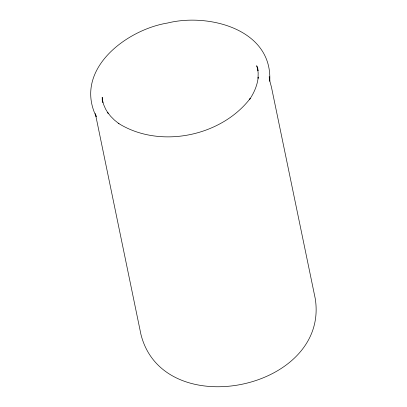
<?xml version="1.0" encoding="UTF-8"?>
<svg xmlns="http://www.w3.org/2000/svg" width="407" height="407" viewBox="0 0 407 407"><rect width="100%" height="100%" fill="white"/><g stroke="black" fill="none" stroke-linecap="round" stroke-linejoin="round"><path stroke-width="0.61" d="M257.885 68.625L256.7 65.736L258.063 70.64L257.504 67.72L258.16 72.904L258.058 78.297L258.236 77.076C257.407 85.109 254.177 92.689 249.669 99.328L250.168 98.54C220.808 136.721 159.203 149.11 118.178 123.179L118.981 123.723L114.448 120.096L110.623 116.244L107.484 112.235L108.12 113.268L105.581 109.04L103.587 104.457L102.223 99.552L102.869 102.452L102.208 97.273L102.269 100.392M95.538 114.169L96.22 116.616C73.377 69.765 126.195 29.726 167.582 23.021C208.298 12.841 272.532 29.06 269.755 81.186L269.236 77.116M95.33 113.517L140.939 334.427C163.349 423.941 329.614 389.753 315.262 298.687L271.449 87.123L269.943 81.532L269.2 76.602"/></g></svg>
